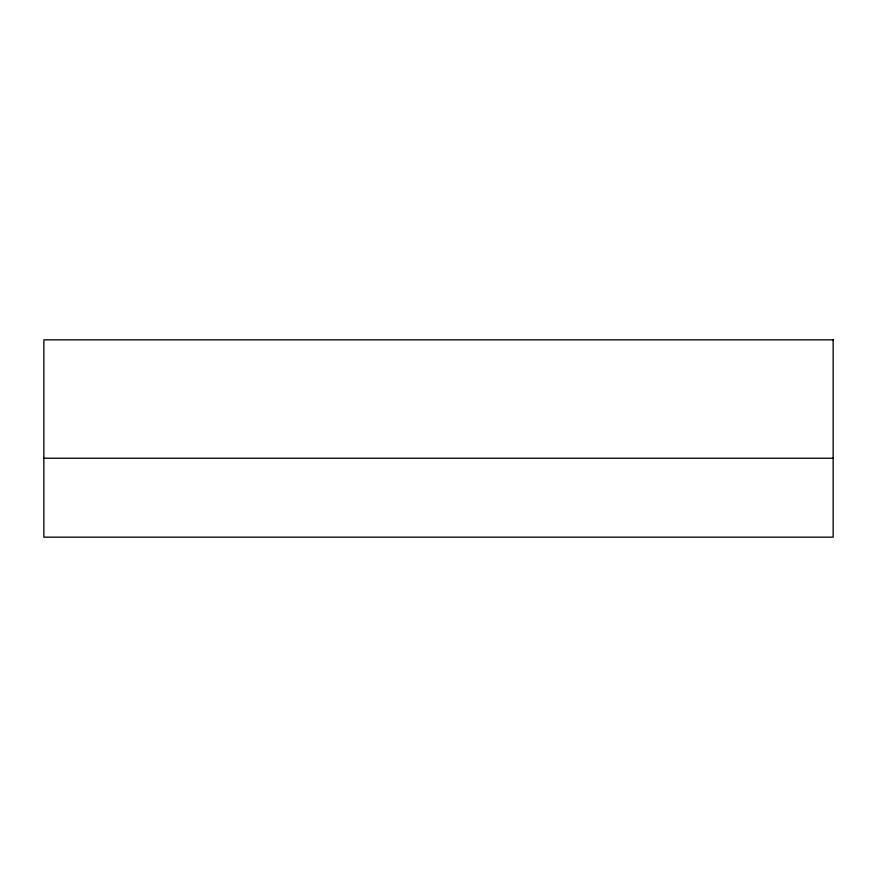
<?xml version="1.0" encoding="UTF-8"?>
<svg xmlns="http://www.w3.org/2000/svg" width="877" height="877" viewBox="0 0 877 877"><rect width="100%" height="100%" fill="white"/><g stroke="black" fill="none" stroke-linecap="round" stroke-linejoin="round"><path stroke-width="1.32" d="M43.85 458.232L833.15 458.232M833.15 339.837L43.85 339.837L43.85 537.163L833.15 537.163L833.15 339.837"/></g></svg>
